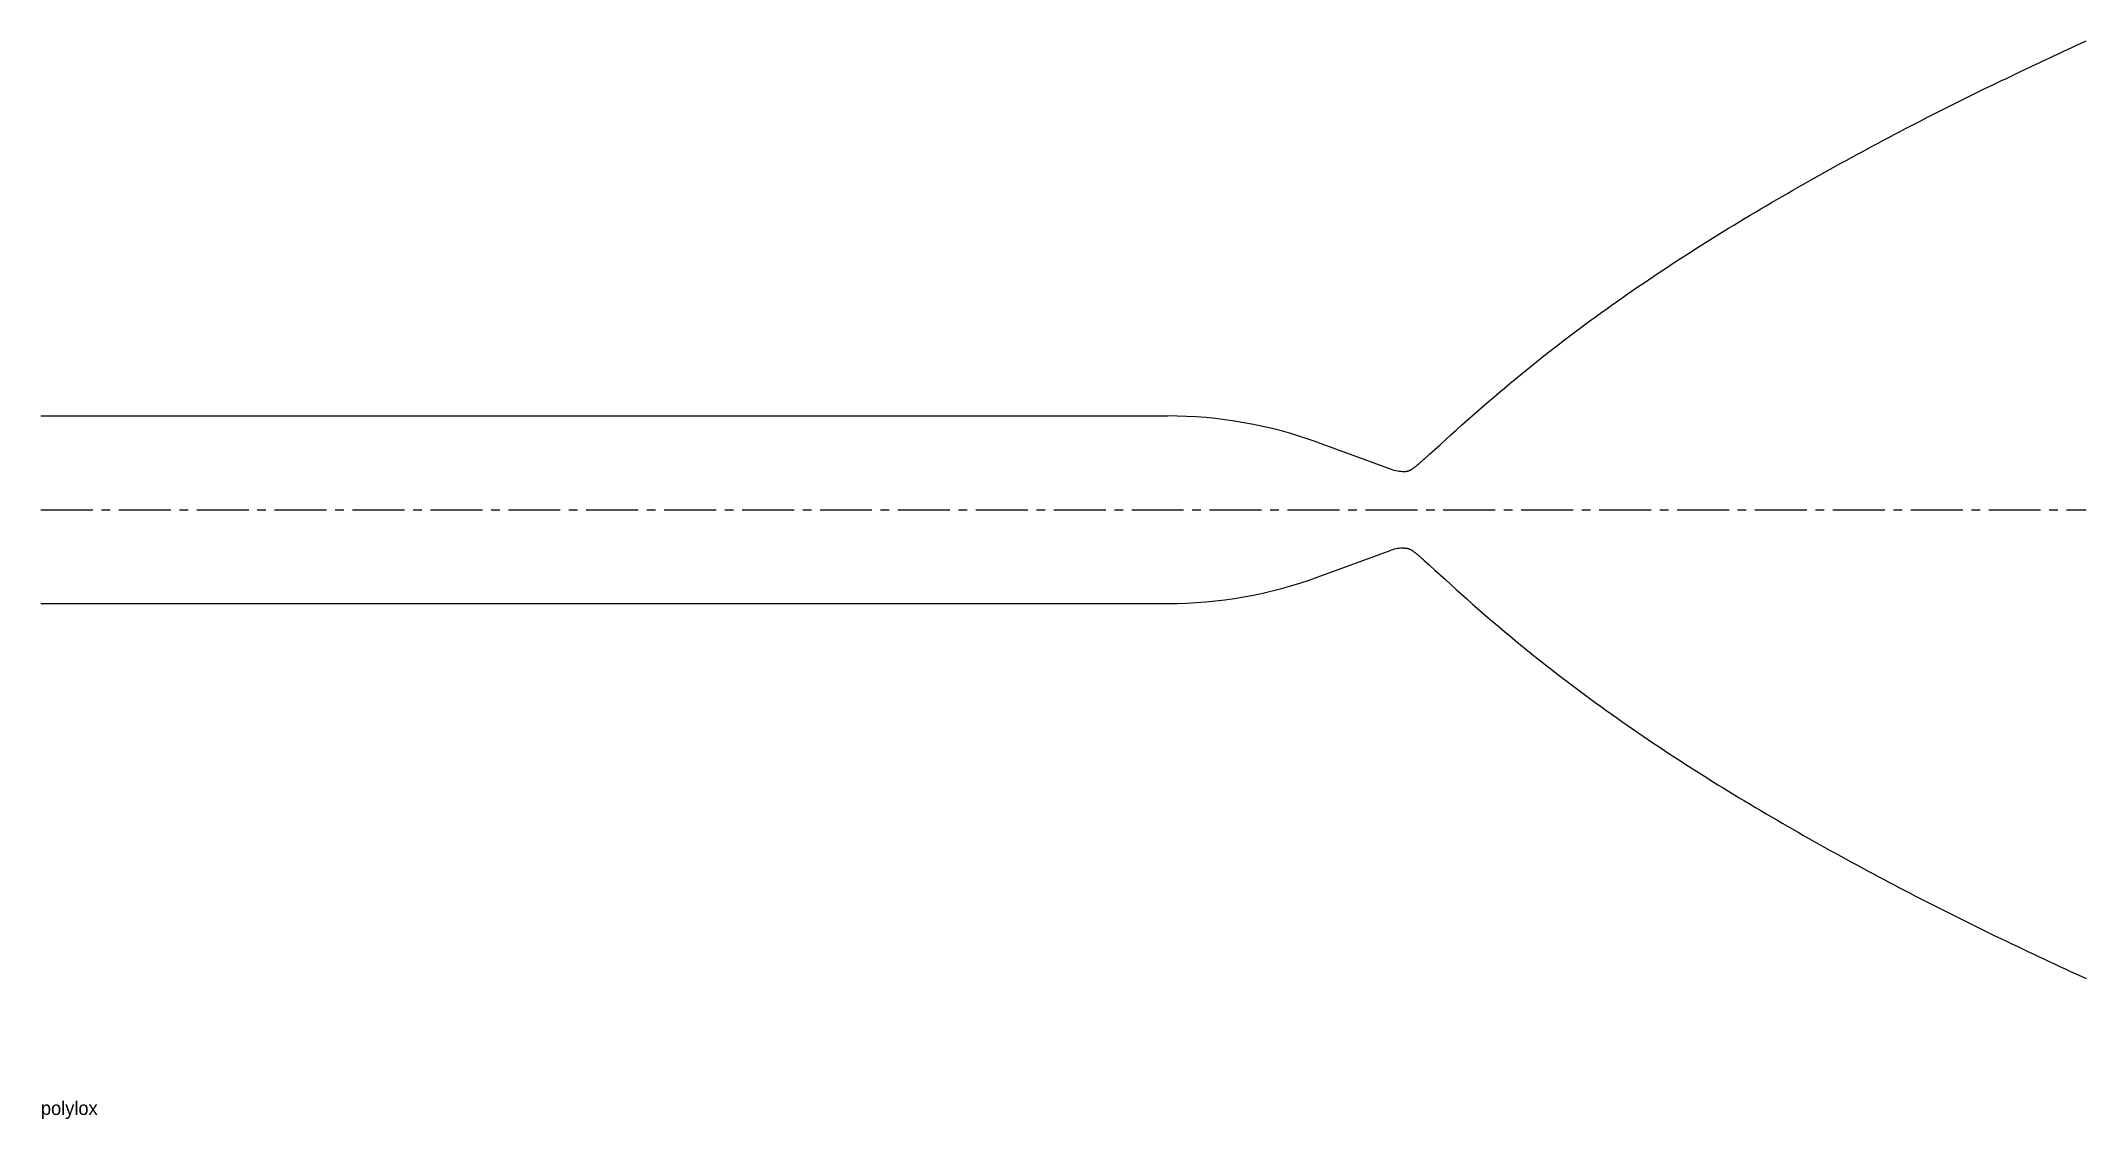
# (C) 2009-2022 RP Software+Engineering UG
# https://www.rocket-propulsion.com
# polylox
# Model space of a CAD drawing. Header units: millimetres. Extents: x 0 to 750, y -223 to 172.
import ezdxf

# ---------------------------------------------------------------- set-up
doc = ezdxf.new("R2010")
doc.units = ezdxf.units.MM
doc.linetypes.add('CENTER2', pattern=[28.575, 19.05, -3.175, 3.175, -3.175])
doc.layers.get('0').update_dxf_attribs({"color": 1})
doc.layers.add('Dimensions', color=5, linetype='Continuous')
doc.styles.get("Standard").update_dxf_attribs({"font": 'txt', "width": 0.75})

# ---------------------------------------------------------------- blocks, each defined once
blk = doc.blocks.new('CHAMBER_COUNTOR')
for p, q in [((0, 34.369789), (413.150974, 34.369789)), ((468.423808, 24.623697), (495.200976, 14.877605)), ((468.423808, -24.623697), (495.200976, -14.877605)), ((0, -34.369789), (413.150974, -34.369789))]:
    blk.add_line(p, q)
at = {"color": 3, "linetype": 'CENTER2'}
blk.add_line((0, 0), (750.089836, 0), dxfattribs=at)
for points in [[(500, 14.031408), (500.012567, 14.031422), (500.025135, 14.031467), (500.037702, 14.03154), (500.050269, 14.031643), (500.062837, 14.031776), (500.075404, 14.031938), (500.087971, 14.03213), (500.100539, 14.032351), (500.113106, 14.032601), (500.125673, 14.032881), (500.18851, 14.034724), (500.251347, 14.037304), (500.314183, 14.040624), (500.37702, 14.044684), (500.439856, 14.049486), (500.502693, 14.055032), (500.56553, 14.061325), (500.628366, 14.068368), (500.691203, 14.076162), (500.75404, 14.084711), (500.816876, 14.09402), (500.879713, 14.104092), (500.94255, 14.114931), (501.005386, 14.126543), (501.068223, 14.138932), (501.193896, 14.166064), (501.319569, 14.196378), (501.445243, 14.229928), (501.570916, 14.266779), (501.696589, 14.307002), (501.822263, 14.350678), (501.947936, 14.397897), (502.073609, 14.448762), (502.199282, 14.503386), (502.324956, 14.561896), (502.450629, 14.624436), (502.576302, 14.691167), (502.701976, 14.762269), (502.827649, 14.837948), (502.953322, 14.918435), (503.078995, 15.003996), (503.204669, 15.094933), (503.330342, 15.191596), (503.456015, 15.293645), (503.581689, 15.396372), (503.707362, 15.499217), (503.833035, 15.601714), (503.958708, 15.70433), (504.084382, 15.807349), (504.210055, 15.910771), (504.335728, 16.014597), (504.461402, 16.118865), (504.587075, 16.223962), (504.712748, 16.329315), (504.838421, 16.434923), (504.964095, 16.540788), (505.089768, 16.646908), (505.215441, 16.753285), (505.341115, 16.859917), (505.466788, 16.966922), (505.592461, 17.074212), (505.718134, 17.181715), (505.843808, 17.289431), (505.969481, 17.397359), (506.095154, 17.5055), (506.220828, 17.613853), (506.346501, 17.72242), (506.472174, 17.831198), (506.597847, 17.940041), (506.723521, 18.049025), (506.849194, 18.158274), (506.974867, 18.267788), (507.100541, 18.377567), (507.226214, 18.487611), (507.351887, 18.597919), (509.310465, 20.351655), (511.269042, 22.090082), (513.22762, 23.851274), (515.186198, 25.63064), (517.144775, 27.412898), (519.103353, 29.176748), (521.06193, 30.942989), (523.020508, 32.697878), (524.979086, 34.444291), (526.937663, 36.179196), (528.896241, 37.896054), (530.854818, 39.598862), (532.813396, 41.285356), (534.771974, 42.951532), (536.730551, 44.606448), (538.689129, 46.249974), (540.647706, 47.883803), (542.606284, 49.500841), (544.564862, 51.094701), (546.523439, 52.680119), (548.482017, 54.258687), (550.440594, 55.810184), (552.399172, 57.338585), (554.35775, 58.861881), (556.316327, 60.377912), (558.274905, 61.879195), (560.233482, 63.36645), (562.19206, 64.842818), (564.150638, 66.308231), (566.109215, 67.759927), (568.067793, 69.197191), (570.02637, 70.622517), (571.984948, 72.033586), (573.943526, 73.435725), (575.902103, 74.830466), (577.860681, 76.216536), (579.819258, 77.593478), (581.777836, 78.961621), (583.736414, 80.317319), (585.694991, 81.657387), (587.653569, 82.988268), (589.612146, 84.311217), (591.570724, 85.626308), (593.529302, 86.934607), (595.487879, 88.2406), (597.446457, 89.535988), (599.405034, 90.816799), (601.363612, 92.078646), (603.32219, 93.335506), (605.280767, 94.58679), (607.239345, 95.832986), (609.197922, 97.075539), (611.1565, 98.321847), (613.115078, 99.560366), (615.073655, 100.783984), (617.032233, 101.979972), (618.99081, 103.17153), (620.949388, 104.362771), (622.907966, 105.562841), (624.866543, 106.754394), (626.825121, 107.935405), (628.783698, 109.10051), (630.742276, 110.260006), (632.700853, 111.414358), (634.659431, 112.563365), (636.618009, 113.707397), (638.576586, 114.846488), (640.535164, 115.980453), (642.493741, 117.109609), (644.452319, 118.234022), (646.410897, 119.357029), (648.369474, 120.473762), (650.328052, 121.581722), (652.286629, 122.678015), (654.245207, 123.7653), (656.203785, 124.848254), (658.162362, 125.926841), (660.12094, 127.000959), (662.079517, 128.070913), (664.038095, 129.136702), (665.996673, 130.19816), (667.95525, 131.255548), (669.913828, 132.308933), (671.872405, 133.358234), (673.830983, 134.40348), (675.789561, 135.444878), (677.748138, 136.482429), (679.706716, 137.519968), (681.665293, 138.551051), (683.623871, 139.574982), (685.582449, 140.58956), (687.541026, 141.595762), (689.499604, 142.59843), (691.458181, 143.597565), (693.416759, 144.593027), (695.375337, 145.585017), (697.333914, 146.573601), (699.292492, 147.558768), (701.251069, 148.540375), (703.209647, 149.518702), (705.168225, 150.493751), (707.126802, 151.467069), (709.08538, 152.438589), (711.043957, 153.404007), (713.002535, 154.363322), (714.961113, 155.31121), (716.91969, 156.252946), (718.878268, 157.194452), (720.836845, 158.135728), (722.795423, 159.082377), (724.754001, 160.027594), (726.712578, 160.967108), (728.671156, 161.90092), (730.629733, 162.825521), (732.588311, 163.74582), (734.546889, 164.663266), (736.505466, 165.577861), (738.464044, 166.489391), (740.422621, 167.398152), (742.381199, 168.304231), (744.339777, 169.207627), (746.298354, 170.111307), (748.256932, 171.011372), (750.089836, 171.849028)], [(500, -14.031408), (500.012567, -14.031422), (500.025135, -14.031467), (500.037702, -14.03154), (500.050269, -14.031643), (500.062837, -14.031776), (500.075404, -14.031938), (500.087971, -14.03213), (500.100539, -14.032351), (500.113106, -14.032601), (500.125673, -14.032881), (500.18851, -14.034724), (500.251347, -14.037304), (500.314183, -14.040624), (500.37702, -14.044684), (500.439856, -14.049486), (500.502693, -14.055032), (500.56553, -14.061325), (500.628366, -14.068368), (500.691203, -14.076162), (500.75404, -14.084711), (500.816876, -14.09402), (500.879713, -14.104092), (500.94255, -14.114931), (501.005386, -14.126543), (501.068223, -14.138932), (501.193896, -14.166064), (501.319569, -14.196378), (501.445243, -14.229928), (501.570916, -14.266779), (501.696589, -14.307002), (501.822263, -14.350678), (501.947936, -14.397897), (502.073609, -14.448762), (502.199282, -14.503386), (502.324956, -14.561896), (502.450629, -14.624436), (502.576302, -14.691167), (502.701976, -14.762269), (502.827649, -14.837948), (502.953322, -14.918435), (503.078995, -15.003996), (503.204669, -15.094933), (503.330342, -15.191596), (503.456015, -15.293645), (503.581689, -15.396372), (503.707362, -15.499217), (503.833035, -15.601714), (503.958708, -15.70433), (504.084382, -15.807349), (504.210055, -15.910771), (504.335728, -16.014597), (504.461402, -16.118865), (504.587075, -16.223962), (504.712748, -16.329315), (504.838421, -16.434923), (504.964095, -16.540788), (505.089768, -16.646908), (505.215441, -16.753285), (505.341115, -16.859917), (505.466788, -16.966922), (505.592461, -17.074212), (505.718134, -17.181715), (505.843808, -17.289431), (505.969481, -17.397359), (506.095154, -17.5055), (506.220828, -17.613853), (506.346501, -17.72242), (506.472174, -17.831198), (506.597847, -17.940041), (506.723521, -18.049025), (506.849194, -18.158274), (506.974867, -18.267788), (507.100541, -18.377567), (507.226214, -18.487611), (507.351887, -18.597919), (509.310465, -20.351655), (511.269042, -22.090082), (513.22762, -23.851274), (515.186198, -25.63064), (517.144775, -27.412898), (519.103353, -29.176748), (521.06193, -30.942989), (523.020508, -32.697878), (524.979086, -34.444291), (526.937663, -36.179196), (528.896241, -37.896054), (530.854818, -39.598862), (532.813396, -41.285356), (534.771974, -42.951532), (536.730551, -44.606448), (538.689129, -46.249974), (540.647706, -47.883803), (542.606284, -49.500841), (544.564862, -51.094701), (546.523439, -52.680119), (548.482017, -54.258687), (550.440594, -55.810184), (552.399172, -57.338585), (554.35775, -58.861881), (556.316327, -60.377912), (558.274905, -61.879195), (560.233482, -63.36645), (562.19206, -64.842818), (564.150638, -66.308231), (566.109215, -67.759927), (568.067793, -69.197191), (570.02637, -70.622517), (571.984948, -72.033586), (573.943526, -73.435725), (575.902103, -74.830466), (577.860681, -76.216536), (579.819258, -77.593478), (581.777836, -78.961621), (583.736414, -80.317319), (585.694991, -81.657387), (587.653569, -82.988268), (589.612146, -84.311217), (591.570724, -85.626308), (593.529302, -86.934607), (595.487879, -88.2406), (597.446457, -89.535988), (599.405034, -90.816799), (601.363612, -92.078646), (603.32219, -93.335506), (605.280767, -94.58679), (607.239345, -95.832986), (609.197922, -97.075539), (611.1565, -98.321847), (613.115078, -99.560366), (615.073655, -100.783984), (617.032233, -101.979972), (618.99081, -103.17153), (620.949388, -104.362771), (622.907966, -105.562841), (624.866543, -106.754394), (626.825121, -107.935405), (628.783698, -109.10051), (630.742276, -110.260006), (632.700853, -111.414358), (634.659431, -112.563365), (636.618009, -113.707397), (638.576586, -114.846488), (640.535164, -115.980453), (642.493741, -117.109609), (644.452319, -118.234022), (646.410897, -119.357029), (648.369474, -120.473762), (650.328052, -121.581722), (652.286629, -122.678015), (654.245207, -123.7653), (656.203785, -124.848254), (658.162362, -125.926841), (660.12094, -127.000959), (662.079517, -128.070913), (664.038095, -129.136702), (665.996673, -130.19816), (667.95525, -131.255548), (669.913828, -132.308933), (671.872405, -133.358234), (673.830983, -134.40348), (675.789561, -135.444878), (677.748138, -136.482429), (679.706716, -137.519968), (681.665293, -138.551051), (683.623871, -139.574982), (685.582449, -140.58956), (687.541026, -141.595762), (689.499604, -142.59843), (691.458181, -143.597565), (693.416759, -144.593027), (695.375337, -145.585017), (697.333914, -146.573601), (699.292492, -147.558768), (701.251069, -148.540375), (703.209647, -149.518702), (705.168225, -150.493751), (707.126802, -151.467069), (709.08538, -152.438589), (711.043957, -153.404007), (713.002535, -154.363322), (714.961113, -155.31121), (716.91969, -156.252946), (718.878268, -157.194452), (720.836845, -158.135728), (722.795423, -159.082377), (724.754001, -160.027594), (726.712578, -160.967108), (728.671156, -161.90092), (730.629733, -162.825521), (732.588311, -163.74582), (734.546889, -164.663266), (736.505466, -165.577861), (738.464044, -166.489391), (740.422621, -167.398152), (742.381199, -168.304231), (744.339777, -169.207627), (746.298354, -170.111307), (748.256932, -171.011372), (750.089836, -171.849028)]]:
    blk.add_lwpolyline(points)
for centre, radius, start, end in [((413.150974, -127.237167), 161.606956, 70, 90), ((500, 28.062815), 14.031408, 250, 270), ((500, -28.062815), 14.031408, 90, 110), ((413.150974, 127.237167), 161.606956, 270, 290)]:
    blk.add_arc(centre, radius, start, end)
at = {"layer": 'Dimensions', "color": 3}
blk.add_text('polylox', height=5, dxfattribs=at).set_placement((0, -221.848945))

msp = doc.modelspace()

# ---------------------------------------------------------------- block references
at = {"color": 3}
msp.add_blockref('CHAMBER_COUNTOR', (0, 0), dxfattribs=at)

doc.saveas('drawing.dxf')
